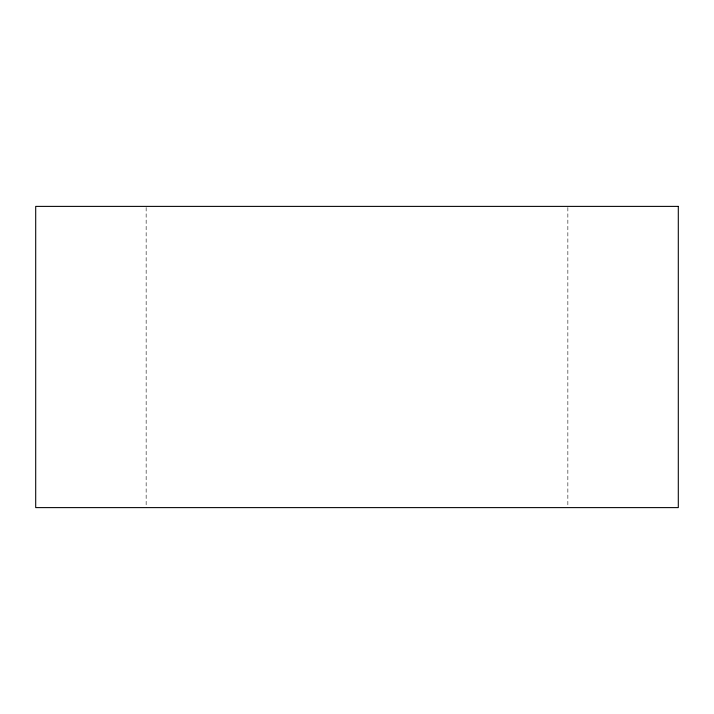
<?xml version="1.0" encoding="UTF-8"?>
<svg xmlns="http://www.w3.org/2000/svg" width="714" height="714" viewBox="0 0 714 714"><rect width="100%" height="100%" fill="white"/><g stroke="black" fill="none" stroke-linecap="round" stroke-linejoin="round"><path stroke-width="0.54" stroke-dasharray="3.57 2.68" d="M567.853 207.506L567.853 506.494M146.147 207.506L146.147 507.609"/><path stroke-width="1.07" d="M678.3 206.391L35.7 206.391L35.7 507.609L678.3 507.609L678.3 206.391"/></g></svg>
